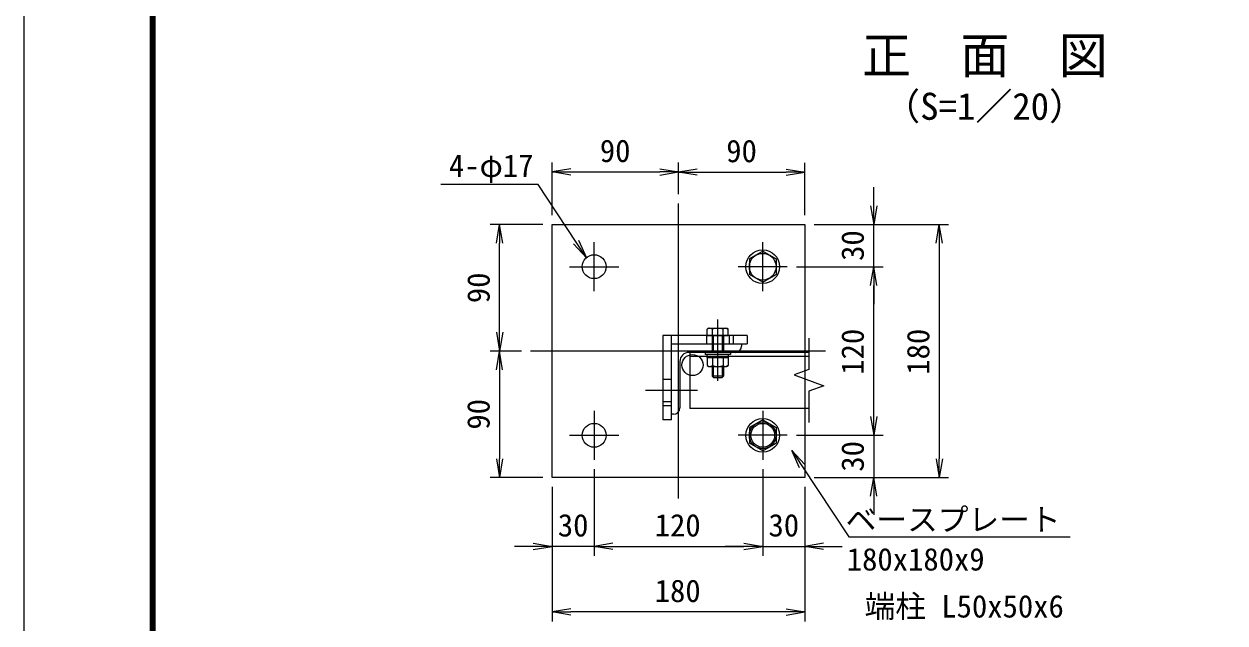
# Model space of a CAD drawing. Units: millimetres, scale not verified, with parts at other scales. Extents: x -4200 to 4200, y -2970 to 2970.
# Drawn here: x -4200 to -1635, y -1327 to -48 of the extents above; entities that cross this region are included whole.
import ezdxf
from ezdxf.enums import TextEntityAlignment as Align

# ---------------------------------------------------------------- set-up
doc = ezdxf.new("R2010")
doc.units = ezdxf.units.MM
doc.header["$LTSCALE"] = 20
doc.linetypes.add('DASHED', pattern=[7.5, 6, -1.5])
doc.linetypes.add('USER1', pattern=[50.8, 31.75, -6.35, 6.35, -6.35])
for name, color, linetype, lineweight in [('0-0_D-STR1', 1, 'Continuous', 18), ('0-1_D-BMK', 2, 'USER1', 13), ('0-2_D-STR-DIM', 7, 'Continuous', 9), ('0-3_D-STR3', 3, 'Continuous', 13), ('0-5_0', 7, 'Continuous', 9), ('0-7_D-STR-TXT', 7, 'Continuous', 9), ('0-8_D-TTL', 7, 'Continuous', 9), ('0-C_vp-waku', 59, 'Continuous', 18)]:
    doc.layers.add(name, color=color, linetype=linetype, lineweight=lineweight)
doc.layers.add('0-9_D-TTL-TXT', color=7, linetype='Continuous')
doc.styles.add('ＭＳ ゴシック', font='')
doc.styles.get('ＭＳ ゴシック').set_extended_font_data('MS Gothic')

# ---------------------------------------------------------------- blocks, each defined once
blk = doc.blocks.new('_Open')
at = {"layer": '0-5_0'}
blk.add_line((-20, 3.33), (0, 0), dxfattribs=at)
blk.add_lwpolyline([(-20, -3.33), (0, 0), (-20, 0)], dxfattribs=at)
blk = doc.blocks.new('MLeader1')
at = {"layer": '0-7_D-STR-TXT'}
blk.add_line((-3015.22, -509.9), (-2998.78, -546.97), dxfattribs=at)
for points in [[(-3020.79, -513.57), (-3101.67, -390.78), (-3302.22, -390.78), (-3309.42, -390.78)], [(-3026.36, -517.24), (-2998.78, -546.97), (-3020.79, -513.57)]]:
    blk.add_lwpolyline(points, dxfattribs=at)
blk = doc.blocks.new('MLeader2')
at = {"layer": '0-7_D-STR-TXT'}
blk.add_line((-2543.7, -995.36), (-2560.15, -958.29), dxfattribs=at)
for points in [[(-2532.56, -988.02), (-2560.15, -958.29), (-2538.13, -991.69)], [(-2538.13, -991.69), (-2438.21, -1143.27), (-1972.39, -1143.27), (-1965.19, -1143.27)]]:
    blk.add_lwpolyline(points, dxfattribs=at)

msp = doc.modelspace()

# ---------------------------------------------------------------- linework, layer by layer
at = {"layer": '0-0_D-STR1'}
for p, q in [((-2667.04, -731.21), (-2667.04, -735.71)), ((-2799.04, -768.71), (-2799.04, -867.71)), ((-2680.54, -749.21), (-2779.54, -749.21)), ((-2812.54, -881.21), (-2817.04, -881.21))]:
    msp.add_line(p, q, dxfattribs=at)
msp.add_lwpolyline([(-2817.04, -881.21), (-2817.04, -731.21), (-2667.04, -731.21)], dxfattribs=at)
for centre, radius, start, end in [((-2680.54, -735.71), 13.5, 270, 0), ((-2779.54, -768.71), 19.5, 90, 180), ((-2812.54, -867.71), 13.5, 270, 0)]:
    msp.add_arc(centre, radius, start, end, dxfattribs=at)
at = {"layer": '0-1_D-BMK'}
for p, q in [((-2802.04, -1061.21), (-2802.04, -431.21)), ((-2982.04, -618.71), (-2982.04, -513.71)), ((-2622.04, -618.71), (-2622.04, -513.71)), ((-3034.54, -566.21), (-2929.54, -566.21)), ((-2569.54, -566.21), (-2674.54, -566.21)), ((-2718.04, -809.93), (-2718.04, -678.71)), ((-2487.76, -746.21), (-3117.76, -746.21)), ((-2761.54, -830.21), (-2872.54, -830.21)), ((-2982.04, -873.71), (-2982.04, -978.71)), ((-2622.04, -873.71), (-2622.04, -978.71)), ((-3034.54, -926.21), (-2929.54, -926.21)), ((-2569.54, -926.21), (-2674.54, -926.21))]:
    msp.add_line(p, q, dxfattribs=at)
at = {"layer": '0-2_D-STR-DIM'}
for p, q in [((-3072.04, -456.21), (-3072.04, -344.04)), ((-2802.04, -411.21), (-2802.04, -344.04)), ((-2802.04, -411.21), (-2802.04, -344.34)), ((-2532.04, -456.21), (-2532.04, -344.34)), ((-3032.04, -364.04), (-2842.04, -364.04)), ((-2762.04, -364.34), (-2572.04, -364.34)), ((-2384.87, -436.21), (-2384.87, -396.21)), ((-3092.04, -476.21), (-3204.06, -476.21)), ((-2512.04, -476.21), (-2224.87, -476.21)), ((-2512.04, -476.21), (-2364.87, -476.21)), ((-2384.87, -566.21), (-2384.87, -476.21)), ((-3184.06, -706.21), (-3184.06, -516.21)), ((-2244.87, -516.21), (-2244.87, -976.21)), ((-2549.54, -566.21), (-2364.87, -566.21)), ((-2549.54, -566.21), (-2364.87, -566.21)), ((-2384.87, -886.21), (-2384.87, -606.21)), ((-2384.87, -606.21), (-2384.87, -646.21)), ((-3137.04, -746.21), (-3204.22, -746.21)), ((-3137.04, -746.21), (-3204.06, -746.21)), ((-3184.22, -786.21), (-3184.22, -976.21)), ((-2384.87, -886.21), (-2384.87, -846.21)), ((-2549.54, -926.21), (-2364.87, -926.21)), ((-2549.54, -926.21), (-2364.87, -926.21)), ((-2384.87, -926.21), (-2384.87, -1016.21)), ((-2982.04, -998.71), (-2982.04, -1183.38)), ((-2982.04, -998.71), (-2982.04, -1183.38)), ((-2622.04, -998.71), (-2622.04, -1183.38)), ((-2622.04, -998.71), (-2622.04, -1183.38)), ((-3092.04, -1016.21), (-3204.22, -1016.21)), ((-2512.04, -1016.21), (-2224.87, -1016.21)), ((-2512.04, -1016.21), (-2364.87, -1016.21)), ((-3072.04, -1036.21), (-3072.04, -1323.38)), ((-3072.04, -1036.21), (-3072.04, -1183.38)), ((-2532.04, -1036.21), (-2532.04, -1323.38)), ((-2532.04, -1036.21), (-2532.04, -1183.38)), ((-2384.87, -1056.21), (-2384.87, -1096.21)), ((-3112.04, -1163.38), (-3152.04, -1163.38)), ((-2982.04, -1163.38), (-3072.04, -1163.38)), ((-2942.04, -1163.38), (-2662.04, -1163.38)), ((-2942.04, -1163.38), (-2902.04, -1163.38)), ((-2662.04, -1163.38), (-2702.04, -1163.38)), ((-2622.04, -1163.38), (-2532.04, -1163.38)), ((-2492.04, -1163.38), (-2452.04, -1163.38)), ((-2572.04, -1303.38), (-3032.04, -1303.38))]:
    msp.add_line(p, q, dxfattribs=at)
at = {"layer": '0-3_D-STR3'}
for p, q in [((-2622.04, -533.36), (-2650.54, -549.7)), ((-2622.04, -533.36), (-2593.54, -549.7)), ((-2650.54, -549.7), (-2650.54, -582.72)), ((-2593.54, -549.7), (-2593.54, -582.72)), ((-2622.04, -599.06), (-2650.54, -582.72)), ((-2622.04, -599.06), (-2593.54, -582.72)), ((-2655.04, -713.21), (-2835.04, -713.21)), ((-2835.04, -713.21), (-2835.04, -893.21)), ((-2817.04, -893.21), (-2817.04, -713.21)), ((-2736.94, -697.31), (-2740.56, -699.4)), ((-2740.56, -713.21), (-2740.56, -699.4)), ((-2740.56, -713.21), (-2695.53, -713.21)), ((-2736.94, -697.31), (-2699.14, -697.31)), ((-2730.04, -713.21), (-2730.04, -749.21)), ((-2729.3, -713.21), (-2729.3, -699.4)), ((-2727.79, -713.21), (-2727.79, -749.21)), ((-2708.29, -713.21), (-2708.29, -749.21)), ((-2706.79, -713.21), (-2706.79, -699.4)), ((-2706.04, -713.21), (-2706.04, -749.21)), ((-2699.14, -697.31), (-2695.53, -699.4)), ((-2695.53, -713.21), (-2695.53, -699.4)), ((-2685.04, -713.21), (-2685.04, -731.21)), ((-2655.04, -713.21), (-2655.04, -731.21)), ((-2817.04, -731.21), (-2655.04, -731.21)), ((-2691.04, -754.01), (-2745.04, -754.01)), ((-2740.56, -760.01), (-2695.53, -760.01)), ((-2729.3, -760.01), (-2729.3, -777.34)), ((-2706.79, -760.01), (-2706.79, -777.34)), ((-2691.04, -749.21), (-2691.04, -754.01)), ((-2736.79, -779.51), (-2699.29, -779.51)), ((-2730.04, -779.51), (-2730.04, -799.61)), ((-2727.79, -779.51), (-2727.79, -801.86)), ((-2708.29, -779.51), (-2708.29, -801.86)), ((-2706.04, -779.51), (-2706.04, -799.61)), ((-2730.04, -799.61), (-2726.44, -803.21)), ((-2706.04, -799.61), (-2730.04, -799.61)), ((-2709.64, -803.21), (-2726.44, -803.21)), ((-2706.04, -799.61), (-2709.64, -803.21)), ((-2817.04, -863.21), (-2835.04, -863.21)), ((-2817.04, -893.21), (-2835.04, -893.21)), ((-2622.04, -893.36), (-2650.54, -909.7)), ((-2622.04, -893.36), (-2593.54, -909.7)), ((-2650.54, -909.7), (-2650.54, -942.72)), ((-2593.54, -909.7), (-2593.54, -942.72)), ((-2622.04, -959.06), (-2650.54, -942.72)), ((-2622.04, -959.06), (-2593.54, -942.72))]:
    msp.add_line(p, q, dxfattribs=at)
at = {"layer": '0-3_D-STR3', "linetype": 'DASHED'}
for p, q in [((-2742.04, -713.21), (-2742.04, -731.21)), ((-2694.04, -713.21), (-2694.04, -731.21)), ((-2835.04, -806.21), (-2817.04, -806.21)), ((-2835.04, -854.21), (-2817.04, -854.21))]:
    msp.add_line(p, q, dxfattribs=at)
at = {"layer": '0-3_D-STR3'}
for points in [[(-3072.04, -1016.21), (-3072.04, -476.21), (-2532.04, -476.21), (-2532.04, -1016.21)], [(-2694.94, -760.01), (-2694.94, -754.01), (-2741.14, -754.01), (-2741.14, -760.01)]]:
    msp.add_lwpolyline(points, close=True, dxfattribs=at)
for points in [[(-2691.04, -749.21), (-2745.04, -749.21), (-2745.04, -754.01)], [(-2740.56, -760.01), (-2740.56, -777.34), (-2736.79, -779.51)], [(-2695.53, -760.01), (-2695.53, -777.34), (-2699.29, -779.51)]]:
    msp.add_lwpolyline(points, dxfattribs=at)
for centre, radius in [((-2622.04, -566.21), 36), ((-2622.04, -566.21), 28.5), ((-2982.04, -566.21), 25.5), ((-2772.04, -776.21), 22.5), ((-2622.04, -926.21), 36), ((-2622.04, -926.21), 28.5), ((-2982.04, -926.21), 25.5), ((-2622.04, -926.21), 25.5)]:
    msp.add_circle(centre, radius, dxfattribs=at)
for centre, radius, start, end in [((-2734.93, -707.62), 9.97, 55.61585, 124.38415), ((-2718.04, -734.91), 37.26, 72.4121, 107.5879), ((-2701.16, -707.62), 9.97, 55.61585, 124.38415), ((-2734.93, -769.11), 9.97, 235.61585, 304.38416), ((-2718.04, -741.82), 37.26, 252.4121, 287.5879), ((-2701.16, -769.11), 9.97, 235.61586, 304.38414)]:
    msp.add_arc(centre, radius, start, end, dxfattribs=at)
at = {"layer": '0-8_D-TTL', "color": 2, "lineweight": 18}
msp.add_lwpolyline([(-4200, 2970), (4200, 2970), (4200, -2970), (-4200, -2970)], close=True, dxfattribs=at)
at = {"layer": '0-8_D-TTL'}
for points in [[(-3930, 2750), (3930, 2750), (3930, -2750), (-3930, -2750)], [(-3927.5, 2747.5), (3927.5, 2747.5), (3927.5, -2747.5), (-3927.5, -2747.5)], [(-3925, 2745), (3925, 2745), (3925, -2745), (-3925, -2745)], [(-3922.5, 2742.5), (3922.5, 2742.5), (3922.5, -2742.5), (-3922.5, -2742.5)], [(-3920, 2740), (3920, 2740), (3920, -2740), (-3920, -2740)]]:
    msp.add_lwpolyline(points, close=True, dxfattribs=at)
at = {"layer": '0-C_vp-waku'}
for p, q in [((-2523.21, -718.82), (-2523.21, -785.73)), ((-2778.04, -749.21), (-2778.04, -869.21)), ((-2523.21, -749.21), (-2778.04, -749.21)), ((-2523.21, -758.21), (-2778.04, -758.21)), ((-2523.21, -831.91), (-2523.21, -898.82)), ((-2523.21, -869.21), (-2778.04, -869.21))]:
    msp.add_line(p, q, dxfattribs=at)
msp.add_lwpolyline([(-2523.21, -785.73), (-2554.92, -797.28), (-2491.49, -820.36), (-2523.21, -831.91)], dxfattribs=at)

# ---------------------------------------------------------------- block references
at = {"layer": '0-2_D-STR-DIM', "xscale": 2, "yscale": 2}
for p, rotation in [((-3072.04, -364.04), 180), ((-2802.04, -364.34), 180), ((-2384.87, -476.21), 270), ((-3184.06, -476.21), 90), ((-2244.87, -476.21), 90), ((-2384.87, -566.21), 90), ((-2384.87, -566.21), 90), ((-3184.06, -746.21), 270), ((-3184.22, -746.21), 90), ((-2384.87, -926.21), 270), ((-2384.87, -926.21), 270), ((-3184.22, -1016.21), 270), ((-2244.87, -1016.21), 270), ((-2384.87, -1016.21), 90), ((-2982.04, -1163.38), 180), ((-2982.04, -1163.38), 180), ((-2532.04, -1163.38), 180), ((-3072.04, -1303.38), 180)]:
    msp.add_blockref('_Open', p, dxfattribs=dict(at, rotation=rotation))
for p in [(-2802.04, -364.04), (-2532.04, -364.34), (-3072.04, -1163.38), (-2622.04, -1163.38), (-2622.04, -1163.38), (-2532.04, -1303.38)]:
    msp.add_blockref('_Open', p, dxfattribs=at)
at = {"layer": '0-7_D-STR-TXT'}
for name in ['MLeader1', 'MLeader2']:
    msp.add_blockref(name, (0, 0), dxfattribs=at)

# ---------------------------------------------------------------- texts
at = {"layer": '0-2_D-STR-DIM', "style": 'ＭＳ ゴシック'}
for s, p in [('90', (-2969.92, -357.29)), ('90', (-2699.92, -357.6)), ('30', (-3059.67, -1156.63)), ('120', (-2852.69, -1156.63)), ('30', (-2609.67, -1156.63)), ('180', (-2852.69, -1296.63))]:
    msp.add_text(s, height=48.09, dxfattribs=at).set_placement(p, align=Align.BOTTOM_LEFT)
for s, p in [('30', (-2391.62, -553.83)), ('90', (-3190.81, -644.08)), ('120', (-2391.62, -796.86)), ('180', (-2251.62, -796.86)), ('90', (-3190.96, -914.08)), ('30', (-2391.62, -1003.83))]:
    msp.add_text(s, height=48.09, rotation=90, dxfattribs=at).set_placement(p, align=Align.BOTTOM_LEFT)
at = {"layer": '0-7_D-STR-TXT', "style": 'ＭＳ ゴシック'}
for s, p in [('4-φ17', (-3292.32, -389)), ('ベースプレート', (-2444.84, -1144.37)), ('180x180x9 ', (-2442.39, -1229.26)), ('端柱 L50x50x6', (-2404.43, -1329.62))]:
    msp.add_text(s, height=48.09, dxfattribs=at).set_placement(p, align=Align.BOTTOM_LEFT)
at = {"layer": '0-9_D-TTL-TXT', "style": 'ＭＳ ゴシック'}
for s, height, p in [('正\u3000面\u3000図', 76.98, (-2409.87, -176.8)), ('正\u3000面\u3000図', 76.98, (-2409.87, -176.8)), ('（S=1／20）', 57.77, (-2364.39, -270)), ('（S=1／20）', 57.77, (-2364.39, -270))]:
    msp.add_text(s, height=height, dxfattribs=at).set_placement(p, align=Align.BOTTOM_LEFT)

doc.saveas('drawing.dxf')
